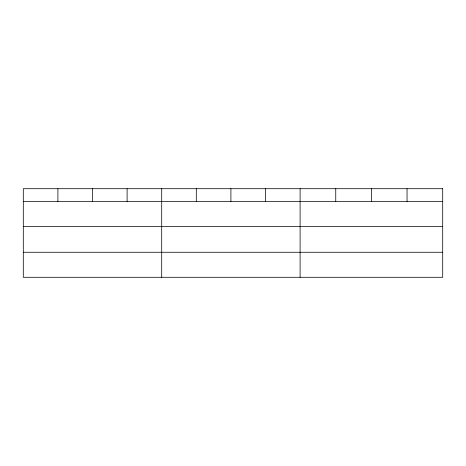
<?xml version="1.0" encoding="UTF-8"?>
<svg xmlns="http://www.w3.org/2000/svg" width="466" height="466" viewBox="0 0 466 466"><rect width="100%" height="100%" fill="white"/><g stroke="black" fill="none" stroke-linecap="round" stroke-linejoin="round"><path stroke-width="0.7" d="M23.3 201.458L442.7 201.458M23.3 226.482L442.7 226.482M23.3 252.269L442.7 252.269M407.051 188.707L407.051 201.458M371.402 188.707L371.402 201.458M335.753 188.707L335.753 201.458M300.104 188.707L300.104 277.293M265.504 188.707L265.504 201.458M230.903 188.707L230.903 201.458M196.303 188.707L196.303 201.458M161.702 188.707L161.702 277.293M127.102 188.707L127.102 201.458M92.501 188.707L92.501 201.458M57.901 188.707L57.901 201.458M442.7 188.707L23.3 188.707L23.3 277.293L442.7 277.293L442.7 188.707"/></g></svg>
